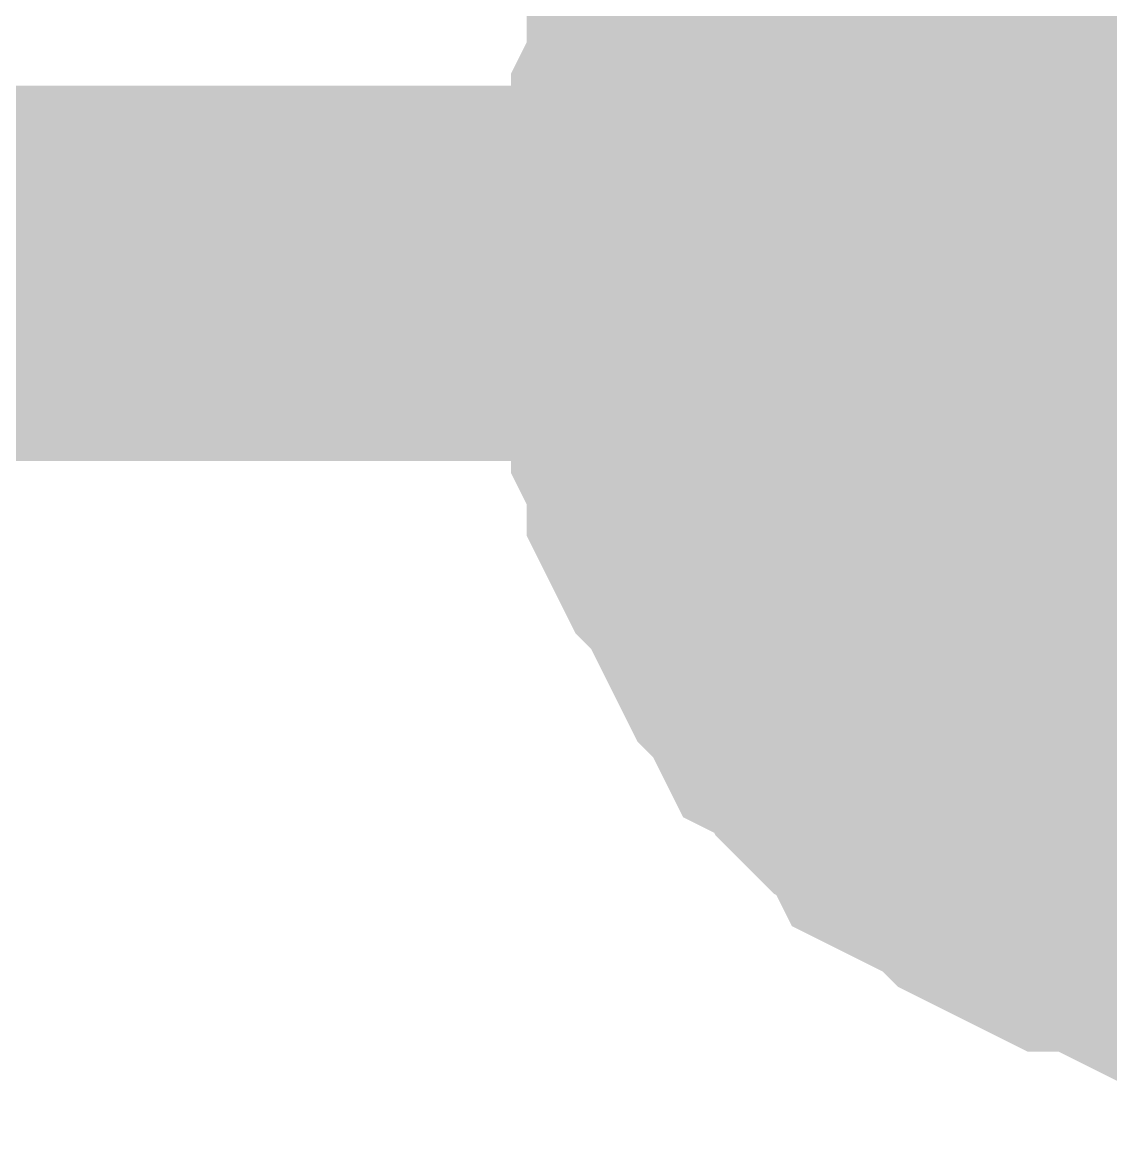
# Model space of a CAD drawing. Header units: inches. Extents: x 0 to 569, y 0 to 432.
# Drawn here: x 143.749 to 144.618, y 131.383 to 132.273 of the extents above; entities that cross this region are included whole.
import ezdxf

# ---------------------------------------------------------------- set-up
doc = ezdxf.new("R2010")
doc.units = ezdxf.units.IN
doc.layers.add('Sheet', color=255, linetype='Continuous')

msp = doc.modelspace()

# ---------------------------------------------------------------- linework, layer by layer
at = {"layer": 'Sheet'}
for points in [[(144.27646, 132.07256, 0.29972, 0.29972, 0), (144.27646, 132.09736, 0.29972, 0.29972, 0), (144.27646, 132.12217, 0.29972, 0.29972, 0), (144.27646, 132.14697, 0.29972, 0.29972, 0), (144.28887, 132.17178, 0.29972, 0.29972, 0), (144.28887, 132.19658, 0.29972, 0.29972, 0), (144.30127, 132.22139, 0.29972, 0.29972, 0), (144.30127, 132.24619, 0.29972, 0.29972, 0), (144.31367, 132.271, 0.29972, 0.29972, 0), (144.32607, 132.2958, 0.29972, 0.29972, 0), (144.33848, 132.32061, 0.29972, 0.29972, 0), (144.35088, 132.33301, 0.29972, 0.29972, 0), (144.36328, 132.35781, 0.29972, 0.29972, 0), (144.37568, 132.38262, 0.29972, 0.29972, 0), (144.38809, 132.39502, 0.29972, 0.29972, 0), (144.41289, 132.41982, 0.29972, 0.29972, 0), (144.42529, 132.43223, 0.29972, 0.29972, 0)], [(144.27646, 132.07256, 0.29972, 0.29972, 0), (144.27646, 132.09736, 0.29972, 0.29972, 0), (144.27646, 132.12217, 0.29972, 0.29972, 0), (144.27646, 132.14697, 0.29972, 0.29972, 0), (144.28887, 132.17178, 0.29972, 0.29972, 0), (144.28887, 132.19658, 0.29972, 0.29972, 0), (144.30127, 132.22139, 0.29972, 0.29972, 0), (144.30127, 132.24619, 0.29972, 0.29972, 0), (144.31367, 132.271, 0.29972, 0.29972, 0), (144.32607, 132.2958, 0.29972, 0.29972, 0), (144.33848, 132.32061, 0.29972, 0.29972, 0), (144.35088, 132.33301, 0.29972, 0.29972, 0), (144.36328, 132.35781, 0.29972, 0.29972, 0), (144.37568, 132.38262, 0.29972, 0.29972, 0), (144.38809, 132.39502, 0.29972, 0.29972, 0), (144.41289, 132.41982, 0.29972, 0.29972, 0), (144.42529, 132.43223, 0.29972, 0.29972, 0)], [(144.27646, 132.07256, 0.29972, 0.29972, 0), (144.27646, 132.09736, 0.29972, 0.29972, 0), (144.27646, 132.12217, 0.29972, 0.29972, 0), (144.27646, 132.14697, 0.29972, 0.29972, 0), (144.28887, 132.17178, 0.29972, 0.29972, 0), (144.28887, 132.19658, 0.29972, 0.29972, 0), (144.30127, 132.22139, 0.29972, 0.29972, 0), (144.30127, 132.24619, 0.29972, 0.29972, 0), (144.31367, 132.271, 0.29972, 0.29972, 0), (144.32607, 132.2958, 0.29972, 0.29972, 0), (144.33848, 132.32061, 0.29972, 0.29972, 0), (144.35088, 132.33301, 0.29972, 0.29972, 0), (144.36328, 132.35781, 0.29972, 0.29972, 0), (144.37568, 132.38262, 0.29972, 0.29972, 0), (144.38809, 132.39502, 0.29972, 0.29972, 0), (144.41289, 132.41982, 0.29972, 0.29972, 0), (144.42529, 132.43223, 0.29972, 0.29972, 0)], [(144.27646, 132.07256, 0.29972, 0.29972, 0), (144.27646, 132.09736, 0.29972, 0.29972, 0), (144.27646, 132.12217, 0.29972, 0.29972, 0), (144.27646, 132.14697, 0.29972, 0.29972, 0), (144.28887, 132.17178, 0.29972, 0.29972, 0), (144.28887, 132.19658, 0.29972, 0.29972, 0), (144.30127, 132.22139, 0.29972, 0.29972, 0), (144.30127, 132.24619, 0.29972, 0.29972, 0), (144.31367, 132.271, 0.29972, 0.29972, 0), (144.32607, 132.2958, 0.29972, 0.29972, 0), (144.33848, 132.32061, 0.29972, 0.29972, 0), (144.35088, 132.33301, 0.29972, 0.29972, 0), (144.36328, 132.35781, 0.29972, 0.29972, 0), (144.37568, 132.38262, 0.29972, 0.29972, 0), (144.38809, 132.39502, 0.29972, 0.29972, 0), (144.41289, 132.41982, 0.29972, 0.29972, 0), (144.42529, 132.43223, 0.29972, 0.29972, 0)], [(144.27646, 132.07256, 0.29972, 0.29972, 0), (144.27646, 132.09736, 0.29972, 0.29972, 0), (144.27646, 132.12217, 0.29972, 0.29972, 0), (144.27646, 132.14697, 0.29972, 0.29972, 0), (144.28887, 132.17178, 0.29972, 0.29972, 0), (144.28887, 132.19658, 0.29972, 0.29972, 0), (144.30127, 132.22139, 0.29972, 0.29972, 0), (144.30127, 132.24619, 0.29972, 0.29972, 0), (144.31367, 132.271, 0.29972, 0.29972, 0), (144.32607, 132.2958, 0.29972, 0.29972, 0), (144.33848, 132.32061, 0.29972, 0.29972, 0), (144.35088, 132.33301, 0.29972, 0.29972, 0), (144.36328, 132.35781, 0.29972, 0.29972, 0), (144.37568, 132.38262, 0.29972, 0.29972, 0), (144.38809, 132.39502, 0.29972, 0.29972, 0), (144.41289, 132.41982, 0.29972, 0.29972, 0), (144.42529, 132.43223, 0.29972, 0.29972, 0)], [(144.27646, 132.07256, 0.09906, 0.09906, 0), (144.27646, 132.09736, 0.09906, 0.09906, 0), (144.27646, 132.12217, 0.09906, 0.09906, 0), (144.27646, 132.14697, 0.09906, 0.09906, 0), (144.28887, 132.17178, 0.09906, 0.09906, 0), (144.28887, 132.19658, 0.09906, 0.09906, 0), (144.30127, 132.22139, 0.09906, 0.09906, 0), (144.30127, 132.24619, 0.09906, 0.09906, 0), (144.31367, 132.271, 0.09906, 0.09906, 0), (144.32607, 132.2958, 0.09906, 0.09906, 0), (144.33848, 132.32061, 0.09906, 0.09906, 0), (144.35088, 132.33301, 0.09906, 0.09906, 0)], [(144.27646, 132.07256, 0.09906, 0.09906, 0), (144.27646, 132.09736, 0.09906, 0.09906, 0), (144.27646, 132.12217, 0.09906, 0.09906, 0), (144.27646, 132.14697, 0.09906, 0.09906, 0), (144.28887, 132.17178, 0.09906, 0.09906, 0), (144.28887, 132.19658, 0.09906, 0.09906, 0), (144.30127, 132.22139, 0.09906, 0.09906, 0), (144.30127, 132.24619, 0.09906, 0.09906, 0), (144.31367, 132.271, 0.09906, 0.09906, 0), (144.32607, 132.2958, 0.09906, 0.09906, 0), (144.33848, 132.32061, 0.09906, 0.09906, 0), (144.35088, 132.33301, 0.09906, 0.09906, 0)], [(144.27646, 132.07256, 0.09906, 0.09906, 0), (144.27646, 132.09736, 0.09906, 0.09906, 0), (144.27646, 132.12217, 0.09906, 0.09906, 0), (144.27646, 132.14697, 0.09906, 0.09906, 0), (144.28887, 132.17178, 0.09906, 0.09906, 0), (144.28887, 132.19658, 0.09906, 0.09906, 0), (144.30127, 132.22139, 0.09906, 0.09906, 0), (144.30127, 132.24619, 0.09906, 0.09906, 0), (144.31367, 132.271, 0.09906, 0.09906, 0), (144.32607, 132.2958, 0.09906, 0.09906, 0), (144.33848, 132.32061, 0.09906, 0.09906, 0), (144.35088, 132.33301, 0.09906, 0.09906, 0)], [(144.27646, 132.07256, 0.09906, 0.09906, 0), (144.27646, 132.09736, 0.09906, 0.09906, 0), (144.27646, 132.12217, 0.09906, 0.09906, 0), (144.27646, 132.14697, 0.09906, 0.09906, 0), (144.28887, 132.17178, 0.09906, 0.09906, 0), (144.28887, 132.19658, 0.09906, 0.09906, 0), (144.30127, 132.22139, 0.09906, 0.09906, 0), (144.30127, 132.24619, 0.09906, 0.09906, 0), (144.31367, 132.271, 0.09906, 0.09906, 0), (144.32607, 132.2958, 0.09906, 0.09906, 0), (144.33848, 132.32061, 0.09906, 0.09906, 0), (144.35088, 132.33301, 0.09906, 0.09906, 0)], [(144.27646, 132.07256, 0.09906, 0.09906, 0), (144.27646, 132.09736, 0.09906, 0.09906, 0), (144.27646, 132.12217, 0.09906, 0.09906, 0), (144.27646, 132.14697, 0.09906, 0.09906, 0), (144.28887, 132.17178, 0.09906, 0.09906, 0), (144.28887, 132.19658, 0.09906, 0.09906, 0), (144.30127, 132.22139, 0.09906, 0.09906, 0), (144.30127, 132.24619, 0.09906, 0.09906, 0), (144.31367, 132.271, 0.09906, 0.09906, 0), (144.32607, 132.2958, 0.09906, 0.09906, 0), (144.33848, 132.32061, 0.09906, 0.09906, 0), (144.35088, 132.33301, 0.09906, 0.09906, 0)], [(114.3, 81.27256, 0.29972, 0.29972, 0), (114.3, 96.51504, 0.29972, 0.29972, 0), (114.3, 132.07256, 0.29972, 0.29972, 0), (129.54248, 132.07256, 0.29972, 0.29972, 0), (144.78496, 132.07256, 0.29972, 0.29972, 0), (154.94248, 132.07256, 0.29972, 0.29972, 0)], [(144.78496, 131.56406, 0.29972, 0.29972, 0), (144.76016, 131.56406, 0.29972, 0.29972, 0), (144.73535, 131.56406, 0.29972, 0.29972, 0), (144.71055, 131.56406, 0.29972, 0.29972, 0), (144.68574, 131.57646, 0.29972, 0.29972, 0), (144.66094, 131.57646, 0.29972, 0.29972, 0), (144.63613, 131.58887, 0.29972, 0.29972, 0), (144.61133, 131.60127, 0.29972, 0.29972, 0), (144.58652, 131.60127, 0.29972, 0.29972, 0), (144.56172, 131.61367, 0.29972, 0.29972, 0), (144.53691, 131.62607, 0.29972, 0.29972, 0), (144.52451, 131.63848, 0.29972, 0.29972, 0), (144.49971, 131.65088, 0.29972, 0.29972, 0), (144.4749, 131.66328, 0.29972, 0.29972, 0), (144.4625, 131.68809, 0.29972, 0.29972, 0), (144.4377, 131.70049, 0.29972, 0.29972, 0), (144.42529, 131.71289, 0.29972, 0.29972, 0), (144.41289, 131.7377, 0.29972, 0.29972, 0), (144.38809, 131.7501, 0.29972, 0.29972, 0), (144.37568, 131.7749, 0.29972, 0.29972, 0), (144.36328, 131.7873, 0.29972, 0.29972, 0), (144.35088, 131.81211, 0.29972, 0.29972, 0), (144.33848, 131.83691, 0.29972, 0.29972, 0), (144.32607, 131.86172, 0.29972, 0.29972, 0), (144.31367, 131.87412, 0.29972, 0.29972, 0), (144.30127, 131.89893, 0.29972, 0.29972, 0), (144.30127, 131.92373, 0.29972, 0.29972, 0), (144.28887, 131.94854, 0.29972, 0.29972, 0), (144.28887, 131.97334, 0.29972, 0.29972, 0), (144.27646, 131.99814, 0.29972, 0.29972, 0), (144.27646, 132.02295, 0.29972, 0.29972, 0), (144.27646, 132.04775, 0.29972, 0.29972, 0), (144.27646, 132.07256, 0.29972, 0.29972, 0)], [(144.27646, 132.07256, 0.29972, 0.29972, 0), (144.27646, 132.07256, 0.29972, 0.29972, 0)], [(144.78496, 131.56406, 0.29972, 0.29972, 0), (144.76016, 131.56406, 0.29972, 0.29972, 0), (144.73535, 131.56406, 0.29972, 0.29972, 0), (144.71055, 131.56406, 0.29972, 0.29972, 0), (144.68574, 131.57646, 0.29972, 0.29972, 0), (144.66094, 131.57646, 0.29972, 0.29972, 0), (144.63613, 131.58887, 0.29972, 0.29972, 0), (144.61133, 131.60127, 0.29972, 0.29972, 0), (144.58652, 131.60127, 0.29972, 0.29972, 0), (144.56172, 131.61367, 0.29972, 0.29972, 0), (144.53691, 131.62607, 0.29972, 0.29972, 0), (144.52451, 131.63848, 0.29972, 0.29972, 0), (144.49971, 131.65088, 0.29972, 0.29972, 0), (144.4749, 131.66328, 0.29972, 0.29972, 0), (144.4625, 131.68809, 0.29972, 0.29972, 0), (144.4377, 131.70049, 0.29972, 0.29972, 0), (144.42529, 131.71289, 0.29972, 0.29972, 0), (144.41289, 131.7377, 0.29972, 0.29972, 0), (144.38809, 131.7501, 0.29972, 0.29972, 0), (144.37568, 131.7749, 0.29972, 0.29972, 0), (144.36328, 131.7873, 0.29972, 0.29972, 0), (144.35088, 131.81211, 0.29972, 0.29972, 0), (144.33848, 131.83691, 0.29972, 0.29972, 0), (144.32607, 131.86172, 0.29972, 0.29972, 0), (144.31367, 131.87412, 0.29972, 0.29972, 0), (144.30127, 131.89893, 0.29972, 0.29972, 0), (144.30127, 131.92373, 0.29972, 0.29972, 0), (144.28887, 131.94854, 0.29972, 0.29972, 0), (144.28887, 131.97334, 0.29972, 0.29972, 0), (144.27646, 131.99814, 0.29972, 0.29972, 0), (144.27646, 132.02295, 0.29972, 0.29972, 0), (144.27646, 132.04775, 0.29972, 0.29972, 0), (144.27646, 132.07256, 0.29972, 0.29972, 0)], [(144.27646, 132.07256, 0.29972, 0.29972, 0), (144.27646, 132.07256, 0.29972, 0.29972, 0)], [(144.78496, 131.56406, 0.29972, 0.29972, 0), (144.76016, 131.56406, 0.29972, 0.29972, 0), (144.73535, 131.56406, 0.29972, 0.29972, 0), (144.71055, 131.56406, 0.29972, 0.29972, 0), (144.68574, 131.57646, 0.29972, 0.29972, 0), (144.66094, 131.57646, 0.29972, 0.29972, 0), (144.63613, 131.58887, 0.29972, 0.29972, 0), (144.61133, 131.60127, 0.29972, 0.29972, 0), (144.58652, 131.60127, 0.29972, 0.29972, 0), (144.56172, 131.61367, 0.29972, 0.29972, 0), (144.53691, 131.62607, 0.29972, 0.29972, 0), (144.52451, 131.63848, 0.29972, 0.29972, 0), (144.49971, 131.65088, 0.29972, 0.29972, 0), (144.4749, 131.66328, 0.29972, 0.29972, 0), (144.4625, 131.68809, 0.29972, 0.29972, 0), (144.4377, 131.70049, 0.29972, 0.29972, 0), (144.42529, 131.71289, 0.29972, 0.29972, 0), (144.41289, 131.7377, 0.29972, 0.29972, 0), (144.38809, 131.7501, 0.29972, 0.29972, 0), (144.37568, 131.7749, 0.29972, 0.29972, 0), (144.36328, 131.7873, 0.29972, 0.29972, 0), (144.35088, 131.81211, 0.29972, 0.29972, 0), (144.33848, 131.83691, 0.29972, 0.29972, 0), (144.32607, 131.86172, 0.29972, 0.29972, 0), (144.31367, 131.87412, 0.29972, 0.29972, 0), (144.30127, 131.89893, 0.29972, 0.29972, 0), (144.30127, 131.92373, 0.29972, 0.29972, 0), (144.28887, 131.94854, 0.29972, 0.29972, 0), (144.28887, 131.97334, 0.29972, 0.29972, 0), (144.27646, 131.99814, 0.29972, 0.29972, 0), (144.27646, 132.02295, 0.29972, 0.29972, 0), (144.27646, 132.04775, 0.29972, 0.29972, 0), (144.27646, 132.07256, 0.29972, 0.29972, 0)], [(144.27646, 132.07256, 0.29972, 0.29972, 0), (144.27646, 132.07256, 0.29972, 0.29972, 0)], [(144.78496, 131.56406, 0.29972, 0.29972, 0), (144.76016, 131.56406, 0.29972, 0.29972, 0), (144.73535, 131.56406, 0.29972, 0.29972, 0), (144.71055, 131.56406, 0.29972, 0.29972, 0), (144.68574, 131.57646, 0.29972, 0.29972, 0), (144.66094, 131.57646, 0.29972, 0.29972, 0), (144.63613, 131.58887, 0.29972, 0.29972, 0), (144.61133, 131.60127, 0.29972, 0.29972, 0), (144.58652, 131.60127, 0.29972, 0.29972, 0), (144.56172, 131.61367, 0.29972, 0.29972, 0), (144.53691, 131.62607, 0.29972, 0.29972, 0), (144.52451, 131.63848, 0.29972, 0.29972, 0), (144.49971, 131.65088, 0.29972, 0.29972, 0), (144.4749, 131.66328, 0.29972, 0.29972, 0), (144.4625, 131.68809, 0.29972, 0.29972, 0), (144.4377, 131.70049, 0.29972, 0.29972, 0), (144.42529, 131.71289, 0.29972, 0.29972, 0), (144.41289, 131.7377, 0.29972, 0.29972, 0), (144.38809, 131.7501, 0.29972, 0.29972, 0), (144.37568, 131.7749, 0.29972, 0.29972, 0), (144.36328, 131.7873, 0.29972, 0.29972, 0), (144.35088, 131.81211, 0.29972, 0.29972, 0), (144.33848, 131.83691, 0.29972, 0.29972, 0), (144.32607, 131.86172, 0.29972, 0.29972, 0), (144.31367, 131.87412, 0.29972, 0.29972, 0), (144.30127, 131.89893, 0.29972, 0.29972, 0), (144.30127, 131.92373, 0.29972, 0.29972, 0), (144.28887, 131.94854, 0.29972, 0.29972, 0), (144.28887, 131.97334, 0.29972, 0.29972, 0), (144.27646, 131.99814, 0.29972, 0.29972, 0), (144.27646, 132.02295, 0.29972, 0.29972, 0), (144.27646, 132.04775, 0.29972, 0.29972, 0), (144.27646, 132.07256, 0.29972, 0.29972, 0)], [(144.27646, 132.07256, 0.29972, 0.29972, 0), (144.27646, 132.07256, 0.29972, 0.29972, 0)], [(144.78496, 131.56406, 0.29972, 0.29972, 0), (144.76016, 131.56406, 0.29972, 0.29972, 0), (144.73535, 131.56406, 0.29972, 0.29972, 0), (144.71055, 131.56406, 0.29972, 0.29972, 0), (144.68574, 131.57646, 0.29972, 0.29972, 0), (144.66094, 131.57646, 0.29972, 0.29972, 0), (144.63613, 131.58887, 0.29972, 0.29972, 0), (144.61133, 131.60127, 0.29972, 0.29972, 0), (144.58652, 131.60127, 0.29972, 0.29972, 0), (144.56172, 131.61367, 0.29972, 0.29972, 0), (144.53691, 131.62607, 0.29972, 0.29972, 0), (144.52451, 131.63848, 0.29972, 0.29972, 0), (144.49971, 131.65088, 0.29972, 0.29972, 0), (144.4749, 131.66328, 0.29972, 0.29972, 0), (144.4625, 131.68809, 0.29972, 0.29972, 0), (144.4377, 131.70049, 0.29972, 0.29972, 0), (144.42529, 131.71289, 0.29972, 0.29972, 0), (144.41289, 131.7377, 0.29972, 0.29972, 0), (144.38809, 131.7501, 0.29972, 0.29972, 0), (144.37568, 131.7749, 0.29972, 0.29972, 0), (144.36328, 131.7873, 0.29972, 0.29972, 0), (144.35088, 131.81211, 0.29972, 0.29972, 0), (144.33848, 131.83691, 0.29972, 0.29972, 0), (144.32607, 131.86172, 0.29972, 0.29972, 0), (144.31367, 131.87412, 0.29972, 0.29972, 0), (144.30127, 131.89893, 0.29972, 0.29972, 0), (144.30127, 131.92373, 0.29972, 0.29972, 0), (144.28887, 131.94854, 0.29972, 0.29972, 0), (144.28887, 131.97334, 0.29972, 0.29972, 0), (144.27646, 131.99814, 0.29972, 0.29972, 0), (144.27646, 132.02295, 0.29972, 0.29972, 0), (144.27646, 132.04775, 0.29972, 0.29972, 0), (144.27646, 132.07256, 0.29972, 0.29972, 0)], [(144.27646, 132.07256, 0.29972, 0.29972, 0), (144.27646, 132.07256, 0.29972, 0.29972, 0)], [(144.68574, 131.57646, 0.09906, 0.09906, 0), (144.66094, 131.57646, 0.09906, 0.09906, 0), (144.63613, 131.58887, 0.09906, 0.09906, 0), (144.61133, 131.60127, 0.09906, 0.09906, 0), (144.58652, 131.60127, 0.09906, 0.09906, 0), (144.56172, 131.61367, 0.09906, 0.09906, 0), (144.53691, 131.62607, 0.09906, 0.09906, 0), (144.52451, 131.63848, 0.09906, 0.09906, 0), (144.49971, 131.65088, 0.09906, 0.09906, 0), (144.4749, 131.66328, 0.09906, 0.09906, 0), (144.4625, 131.68809, 0.09906, 0.09906, 0), (144.4377, 131.70049, 0.09906, 0.09906, 0), (144.42529, 131.71289, 0.09906, 0.09906, 0), (144.41289, 131.7377, 0.09906, 0.09906, 0), (144.38809, 131.7501, 0.09906, 0.09906, 0), (144.37568, 131.7749, 0.09906, 0.09906, 0), (144.36328, 131.7873, 0.09906, 0.09906, 0), (144.35088, 131.81211, 0.09906, 0.09906, 0), (144.33848, 131.83691, 0.09906, 0.09906, 0), (144.32607, 131.86172, 0.09906, 0.09906, 0), (144.31367, 131.87412, 0.09906, 0.09906, 0), (144.30127, 131.89893, 0.09906, 0.09906, 0), (144.30127, 131.92373, 0.09906, 0.09906, 0), (144.28887, 131.94854, 0.09906, 0.09906, 0), (144.28887, 131.97334, 0.09906, 0.09906, 0), (144.27646, 131.99814, 0.09906, 0.09906, 0), (144.27646, 132.02295, 0.09906, 0.09906, 0), (144.27646, 132.04775, 0.09906, 0.09906, 0), (144.27646, 132.07256, 0.09906, 0.09906, 0)], [(144.27646, 132.07256, 0.09906, 0.09906, 0), (144.27646, 132.07256, 0.09906, 0.09906, 0)], [(144.68574, 131.57646, 0.09906, 0.09906, 0), (144.66094, 131.57646, 0.09906, 0.09906, 0), (144.63613, 131.58887, 0.09906, 0.09906, 0), (144.61133, 131.60127, 0.09906, 0.09906, 0), (144.58652, 131.60127, 0.09906, 0.09906, 0), (144.56172, 131.61367, 0.09906, 0.09906, 0), (144.53691, 131.62607, 0.09906, 0.09906, 0), (144.52451, 131.63848, 0.09906, 0.09906, 0), (144.49971, 131.65088, 0.09906, 0.09906, 0), (144.4749, 131.66328, 0.09906, 0.09906, 0), (144.4625, 131.68809, 0.09906, 0.09906, 0), (144.4377, 131.70049, 0.09906, 0.09906, 0), (144.42529, 131.71289, 0.09906, 0.09906, 0), (144.41289, 131.7377, 0.09906, 0.09906, 0), (144.38809, 131.7501, 0.09906, 0.09906, 0), (144.37568, 131.7749, 0.09906, 0.09906, 0), (144.36328, 131.7873, 0.09906, 0.09906, 0), (144.35088, 131.81211, 0.09906, 0.09906, 0), (144.33848, 131.83691, 0.09906, 0.09906, 0), (144.32607, 131.86172, 0.09906, 0.09906, 0), (144.31367, 131.87412, 0.09906, 0.09906, 0), (144.30127, 131.89893, 0.09906, 0.09906, 0), (144.30127, 131.92373, 0.09906, 0.09906, 0), (144.28887, 131.94854, 0.09906, 0.09906, 0), (144.28887, 131.97334, 0.09906, 0.09906, 0), (144.27646, 131.99814, 0.09906, 0.09906, 0), (144.27646, 132.02295, 0.09906, 0.09906, 0), (144.27646, 132.04775, 0.09906, 0.09906, 0), (144.27646, 132.07256, 0.09906, 0.09906, 0)], [(144.27646, 132.07256, 0.09906, 0.09906, 0), (144.27646, 132.07256, 0.09906, 0.09906, 0)], [(144.68574, 131.57646, 0.09906, 0.09906, 0), (144.66094, 131.57646, 0.09906, 0.09906, 0), (144.63613, 131.58887, 0.09906, 0.09906, 0), (144.61133, 131.60127, 0.09906, 0.09906, 0), (144.58652, 131.60127, 0.09906, 0.09906, 0), (144.56172, 131.61367, 0.09906, 0.09906, 0), (144.53691, 131.62607, 0.09906, 0.09906, 0), (144.52451, 131.63848, 0.09906, 0.09906, 0), (144.49971, 131.65088, 0.09906, 0.09906, 0), (144.4749, 131.66328, 0.09906, 0.09906, 0), (144.4625, 131.68809, 0.09906, 0.09906, 0), (144.4377, 131.70049, 0.09906, 0.09906, 0), (144.42529, 131.71289, 0.09906, 0.09906, 0), (144.41289, 131.7377, 0.09906, 0.09906, 0), (144.38809, 131.7501, 0.09906, 0.09906, 0), (144.37568, 131.7749, 0.09906, 0.09906, 0), (144.36328, 131.7873, 0.09906, 0.09906, 0), (144.35088, 131.81211, 0.09906, 0.09906, 0), (144.33848, 131.83691, 0.09906, 0.09906, 0), (144.32607, 131.86172, 0.09906, 0.09906, 0), (144.31367, 131.87412, 0.09906, 0.09906, 0), (144.30127, 131.89893, 0.09906, 0.09906, 0), (144.30127, 131.92373, 0.09906, 0.09906, 0), (144.28887, 131.94854, 0.09906, 0.09906, 0), (144.28887, 131.97334, 0.09906, 0.09906, 0), (144.27646, 131.99814, 0.09906, 0.09906, 0), (144.27646, 132.02295, 0.09906, 0.09906, 0), (144.27646, 132.04775, 0.09906, 0.09906, 0), (144.27646, 132.07256, 0.09906, 0.09906, 0)], [(144.27646, 132.07256, 0.09906, 0.09906, 0), (144.27646, 132.07256, 0.09906, 0.09906, 0)], [(144.68574, 131.57646, 0.09906, 0.09906, 0), (144.66094, 131.57646, 0.09906, 0.09906, 0), (144.63613, 131.58887, 0.09906, 0.09906, 0), (144.61133, 131.60127, 0.09906, 0.09906, 0), (144.58652, 131.60127, 0.09906, 0.09906, 0), (144.56172, 131.61367, 0.09906, 0.09906, 0), (144.53691, 131.62607, 0.09906, 0.09906, 0), (144.52451, 131.63848, 0.09906, 0.09906, 0), (144.49971, 131.65088, 0.09906, 0.09906, 0), (144.4749, 131.66328, 0.09906, 0.09906, 0), (144.4625, 131.68809, 0.09906, 0.09906, 0), (144.4377, 131.70049, 0.09906, 0.09906, 0), (144.42529, 131.71289, 0.09906, 0.09906, 0), (144.41289, 131.7377, 0.09906, 0.09906, 0), (144.38809, 131.7501, 0.09906, 0.09906, 0), (144.37568, 131.7749, 0.09906, 0.09906, 0), (144.36328, 131.7873, 0.09906, 0.09906, 0), (144.35088, 131.81211, 0.09906, 0.09906, 0), (144.33848, 131.83691, 0.09906, 0.09906, 0), (144.32607, 131.86172, 0.09906, 0.09906, 0), (144.31367, 131.87412, 0.09906, 0.09906, 0), (144.30127, 131.89893, 0.09906, 0.09906, 0), (144.30127, 131.92373, 0.09906, 0.09906, 0), (144.28887, 131.94854, 0.09906, 0.09906, 0), (144.28887, 131.97334, 0.09906, 0.09906, 0), (144.27646, 131.99814, 0.09906, 0.09906, 0), (144.27646, 132.02295, 0.09906, 0.09906, 0), (144.27646, 132.04775, 0.09906, 0.09906, 0), (144.27646, 132.07256, 0.09906, 0.09906, 0)], [(144.27646, 132.07256, 0.09906, 0.09906, 0), (144.27646, 132.07256, 0.09906, 0.09906, 0)], [(144.68574, 131.57646, 0.09906, 0.09906, 0), (144.66094, 131.57646, 0.09906, 0.09906, 0), (144.63613, 131.58887, 0.09906, 0.09906, 0), (144.61133, 131.60127, 0.09906, 0.09906, 0), (144.58652, 131.60127, 0.09906, 0.09906, 0), (144.56172, 131.61367, 0.09906, 0.09906, 0), (144.53691, 131.62607, 0.09906, 0.09906, 0), (144.52451, 131.63848, 0.09906, 0.09906, 0), (144.49971, 131.65088, 0.09906, 0.09906, 0), (144.4749, 131.66328, 0.09906, 0.09906, 0), (144.4625, 131.68809, 0.09906, 0.09906, 0), (144.4377, 131.70049, 0.09906, 0.09906, 0), (144.42529, 131.71289, 0.09906, 0.09906, 0), (144.41289, 131.7377, 0.09906, 0.09906, 0), (144.38809, 131.7501, 0.09906, 0.09906, 0), (144.37568, 131.7749, 0.09906, 0.09906, 0), (144.36328, 131.7873, 0.09906, 0.09906, 0), (144.35088, 131.81211, 0.09906, 0.09906, 0), (144.33848, 131.83691, 0.09906, 0.09906, 0), (144.32607, 131.86172, 0.09906, 0.09906, 0), (144.31367, 131.87412, 0.09906, 0.09906, 0), (144.30127, 131.89893, 0.09906, 0.09906, 0), (144.30127, 131.92373, 0.09906, 0.09906, 0), (144.28887, 131.94854, 0.09906, 0.09906, 0), (144.28887, 131.97334, 0.09906, 0.09906, 0), (144.27646, 131.99814, 0.09906, 0.09906, 0), (144.27646, 132.02295, 0.09906, 0.09906, 0), (144.27646, 132.04775, 0.09906, 0.09906, 0), (144.27646, 132.07256, 0.09906, 0.09906, 0)], [(144.27646, 132.07256, 0.09906, 0.09906, 0), (144.27646, 132.07256, 0.09906, 0.09906, 0)]]:
    msp.add_lwpolyline(points, format="xyseb", dxfattribs=at)
msp.add_lwpolyline([(144.526, 132.08, 0.508, 0.508, 1), (145.034, 132.08, 0.508, 0.508, 1)], format="xyseb", close=True, dxfattribs=at)

doc.saveas('drawing.dxf')
